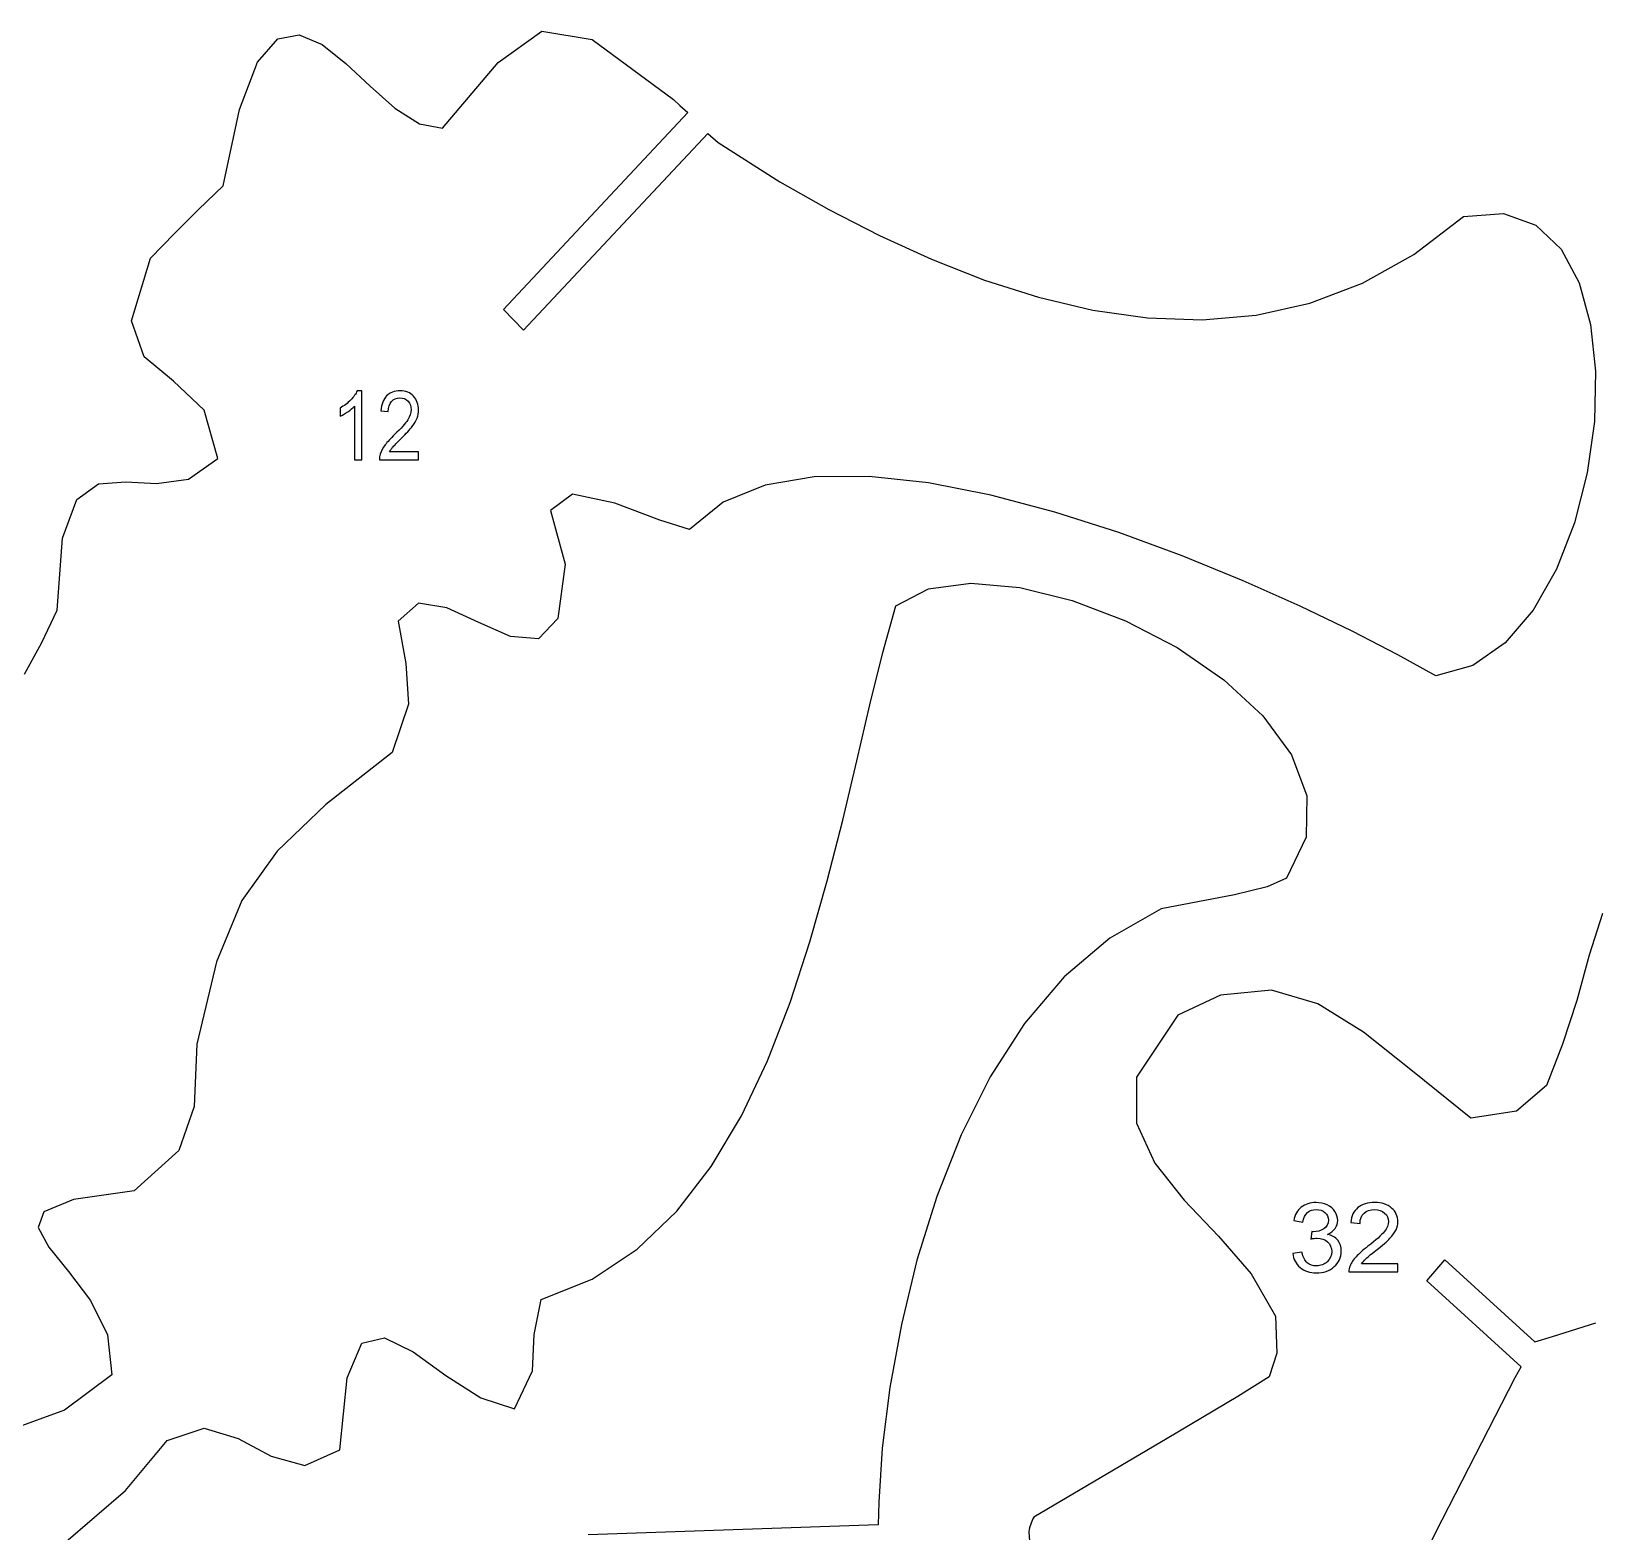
# Model space of a CAD drawing. Header units: millimetres. Extents: x -145 to 189, y -186 to 77.
# Drawn here: x -106.9 to -47.8, y 18.8 to 75.5 of the extents above; entities that cross this region are included whole.
import ezdxf

# ---------------------------------------------------------------- set-up
doc = ezdxf.new("R2010")
doc.units = ezdxf.units.MM
doc.header["$MEASUREMENT"] = 0
doc.layers.add('Capa 1', color=7, linetype='Continuous')

msp = doc.modelspace()

# ---------------------------------------------------------------- linework, layer by layer
at = {"layer": 'Capa 1', "lineweight": 25}
for points in [[(-98.3233, 74.2885), (-98.3233, 74.2885), (-97.5644, 75.1676), (-97.5644, 75.1676)], [(-97.5644, 75.1676), (-97.5644, 75.1676), (-96.7475, 75.3262), (-96.7475, 75.3262)], [(-96.7475, 75.3262), (-96.7475, 75.3262), (-95.8866, 74.9533), (-95.8866, 74.9533)], [(-89.2351, 74.2731), (-89.2351, 74.2731), (-87.5883, 75.4553), (-87.5883, 75.4553)], [(-87.5883, 75.4553), (-87.5883, 75.4553), (-85.6832, 75.1425), (-85.6832, 75.1425)], [(-85.6832, 75.1425), (-85.6832, 75.1425), (-82.6134, 72.8791), (-82.6134, 72.8791)], [(-95.8866, 74.9533), (-95.8866, 74.9533), (-94.9924, 74.241), (-94.9924, 74.241)], [(-99.0135, 72.502), (-99.0135, 72.502), (-98.3233, 74.2885), (-98.3233, 74.2885)], [(-94.9924, 74.241), (-94.9924, 74.241), (-94.0749, 73.3787), (-94.0749, 73.3787)], [(-91.3397, 71.7941), (-91.3397, 71.7941), (-89.2351, 74.2731), (-89.2351, 74.2731)], [(-94.0749, 73.3787), (-94.0749, 73.3787), (-93.1447, 72.5555), (-93.1447, 72.5555)], [(-82.6134, 72.8791), (-82.6134, 72.8791), (-82.3724, 72.6564), (-82.3724, 72.6564)], [(-99.625, 69.6202), (-99.625, 69.6202), (-99.0135, 72.502), (-99.0135, 72.502)], [(-93.1447, 72.5555), (-93.1447, 72.5555), (-92.2128, 71.9614), (-92.2128, 71.9614)], [(-82.075, 72.386), (-82.075, 72.386), (-89.0396, 64.9468), (-89.0396, 64.9468)], [(-82.3724, 72.6564), (-82.3724, 72.6564), (-82.075, 72.386), (-82.075, 72.386)], [(-92.2128, 71.9614), (-92.2128, 71.9614), (-91.3397, 71.7941), (-91.3397, 71.7941)], [(-88.2746, 64.1679), (-88.2746, 64.1679), (-81.3183, 71.5983), (-81.3183, 71.5983)], [(-81.3183, 71.5983), (-81.3183, 71.5983), (-80.9247, 71.254), (-80.9247, 71.254)], [(-80.9247, 71.254), (-80.9247, 71.254), (-78.5946, 69.767), (-78.5946, 69.767)], [(-78.5946, 69.767), (-78.5946, 69.767), (-76.7422, 68.7282), (-76.7422, 68.7282)], [(-100.5569, 68.7234), (-100.5569, 68.7234), (-99.625, 69.6202), (-99.625, 69.6202)], [(-101.4669, 67.8134), (-101.4669, 67.8134), (-100.5569, 68.7234), (-100.5569, 68.7234)], [(-76.7422, 68.7282), (-76.7422, 68.7282), (-74.8271, 67.7457), (-74.8271, 67.7457)], [(-52.7561, 68.4632), (-52.7561, 68.4632), (-51.249, 68.5695), (-51.249, 68.5695)], [(-51.249, 68.5695), (-51.249, 68.5695), (-50.026, 68.1299), (-50.026, 68.1299)], [(-54.642, 67.0233), (-54.642, 67.0233), (-52.7561, 68.4632), (-52.7561, 68.4632)], [(-50.026, 68.1299), (-50.026, 68.1299), (-49.0773, 67.2291), (-49.0773, 67.2291)], [(-102.3661, 66.8791), (-102.3661, 66.8791), (-101.4669, 67.8134), (-101.4669, 67.8134)], [(-74.8271, 67.7457), (-74.8271, 67.7457), (-72.861, 66.8469), (-72.861, 66.8469)], [(-103.0899, 64.5123), (-103.0899, 64.5123), (-102.3661, 66.8791), (-102.3661, 66.8791)], [(-72.861, 66.8469), (-72.861, 66.8469), (-70.8541, 66.0587), (-70.8541, 66.0587)], [(-56.583, 65.9411), (-56.583, 65.9411), (-54.642, 67.0233), (-54.642, 67.0233)], [(-49.0773, 67.2291), (-49.0773, 67.2291), (-48.3926, 65.9525), (-48.3926, 65.9525)], [(-70.8541, 66.0587), (-70.8541, 66.0587), (-68.8176, 65.4091), (-68.8176, 65.4091)], [(-58.5698, 65.1885), (-58.5698, 65.1885), (-56.583, 65.9411), (-56.583, 65.9411)], [(-48.3926, 65.9525), (-48.3926, 65.9525), (-47.9615, 64.385), (-47.9615, 64.385)], [(-68.8176, 65.4091), (-68.8176, 65.4091), (-66.7624, 64.9247), (-66.7624, 64.9247)], [(-60.5921, 64.7378), (-60.5921, 64.7378), (-58.5698, 65.1885), (-58.5698, 65.1885)], [(-102.6072, 63.1601), (-102.6072, 63.1601), (-103.0899, 64.5123), (-103.0899, 64.5123)], [(-89.0396, 64.9468), (-89.0396, 64.9468), (-88.2746, 64.1679), (-88.2746, 64.1679)], [(-66.7624, 64.9247), (-66.7624, 64.9247), (-64.6992, 64.6331), (-64.6992, 64.6331)], [(-64.6992, 64.6331), (-64.6992, 64.6331), (-62.6388, 64.5618), (-62.6388, 64.5618)], [(-62.6388, 64.5618), (-62.6388, 64.5618), (-60.5921, 64.7378), (-60.5921, 64.7378)], [(-47.9615, 64.385), (-47.9615, 64.385), (-47.7738, 62.6106), (-47.7738, 62.6106)], [(-101.4993, 62.2331), (-101.4993, 62.2331), (-102.6072, 63.1601), (-102.6072, 63.1601)], [(-100.3484, 61.1386), (-100.3484, 61.1386), (-101.4993, 62.2331), (-101.4993, 62.2331)], [(-47.7738, 62.6106), (-47.7738, 62.6106), (-47.8188, 60.714), (-47.8188, 60.714)], [(-99.8293, 59.3221), (-99.8293, 59.3221), (-100.3484, 61.1386), (-100.3484, 61.1386)], [(-47.8188, 60.714), (-47.8188, 60.714), (-48.0868, 58.7795), (-48.0868, 58.7795)], [(-100.9318, 58.5352), (-100.9318, 58.5352), (-99.8293, 59.3221), (-99.8293, 59.3221)], [(-102.1467, 58.374), (-102.1467, 58.374), (-100.9318, 58.5352), (-100.9318, 58.5352)], [(-77.2908, 58.6196), (-77.2908, 58.6196), (-79.1477, 58.3087), (-79.1477, 58.3087)], [(-75.2174, 58.6346), (-75.2174, 58.6346), (-77.2908, 58.6196), (-77.2908, 58.6196)], [(-72.9784, 58.3929), (-72.9784, 58.3929), (-75.2174, 58.6346), (-75.2174, 58.6346)], [(-48.0868, 58.7795), (-48.0868, 58.7795), (-48.5674, 56.8917), (-48.5674, 56.8917)], [(-105.1546, 57.7714), (-105.1546, 57.7714), (-104.3304, 58.361), (-104.3304, 58.361)], [(-104.3304, 58.361), (-104.3304, 58.361), (-103.3032, 58.4387), (-103.3032, 58.4387)], [(-103.3032, 58.4387), (-103.3032, 58.4387), (-102.1467, 58.374), (-102.1467, 58.374)], [(-86.4326, 57.9746), (-86.4326, 57.9746), (-87.2608, 57.3521), (-87.2608, 57.3521)], [(-84.8265, 57.6366), (-84.8265, 57.6366), (-86.4326, 57.9746), (-86.4326, 57.9746)], [(-79.1477, 58.3087), (-79.1477, 58.3087), (-80.7367, 57.6633), (-80.7367, 57.6633)], [(-70.625, 57.9334), (-70.625, 57.9334), (-72.9784, 58.3929), (-72.9784, 58.3929)], [(-68.2083, 57.2953), (-68.2083, 57.2953), (-70.625, 57.9334), (-70.625, 57.9334)], [(-105.7008, 56.3037), (-105.7008, 56.3037), (-105.1546, 57.7714), (-105.1546, 57.7714)], [(-87.2608, 57.3521), (-87.2608, 57.3521), (-86.6976, 55.3312), (-86.6976, 55.3312)], [(-83.1295, 56.9918), (-83.1295, 56.9918), (-84.8265, 57.6366), (-84.8265, 57.6366)], [(-80.7367, 57.6633), (-80.7367, 57.6633), (-82.0106, 56.6421), (-82.0106, 56.6421)], [(-82.0106, 56.6421), (-82.0106, 56.6421), (-83.1295, 56.9918), (-83.1295, 56.9918)], [(-65.7795, 56.5176), (-65.7795, 56.5176), (-68.2083, 57.2953), (-68.2083, 57.2953)], [(-48.5674, 56.8917), (-48.5674, 56.8917), (-49.2505, 55.1348), (-49.2505, 55.1348)], [(-105.8987, 53.5928), (-105.8987, 53.5928), (-105.7008, 56.3037), (-105.7008, 56.3037)], [(-63.3896, 55.6394), (-63.3896, 55.6394), (-65.7795, 56.5176), (-65.7795, 56.5176)], [(-61.0897, 54.6996), (-61.0897, 54.6996), (-63.3896, 55.6394), (-63.3896, 55.6394)], [(-86.6976, 55.3312), (-86.6976, 55.3312), (-86.9764, 53.2803), (-86.9764, 53.2803)], [(-49.2505, 55.1348), (-49.2505, 55.1348), (-50.126, 53.5934), (-50.126, 53.5934)], [(-74.215, 53.7536), (-74.215, 53.7536), (-72.9709, 54.3886), (-72.9709, 54.3886)], [(-72.9709, 54.3886), (-72.9709, 54.3886), (-71.374, 54.6047), (-71.374, 54.6047)], [(-71.374, 54.6047), (-71.374, 54.6047), (-69.5301, 54.4472), (-69.5301, 54.4472)], [(-69.5301, 54.4472), (-69.5301, 54.4472), (-67.5461, 53.9602), (-67.5461, 53.9602)], [(-58.9307, 53.7378), (-58.9307, 53.7378), (-61.0897, 54.6996), (-61.0897, 54.6996)], [(-92.246, 53.8499), (-92.246, 53.8499), (-93.0147, 53.1725), (-93.0147, 53.1725)], [(-91.1781, 53.6804), (-91.1781, 53.6804), (-92.246, 53.8499), (-92.246, 53.8499)], [(-67.5461, 53.9602), (-67.5461, 53.9602), (-65.5285, 53.1875), (-65.5285, 53.1875)], [(-106.4742, 52.3639), (-106.4742, 52.3639), (-105.8987, 53.5928), (-105.8987, 53.5928)], [(-89.967, 53.1226), (-89.967, 53.1226), (-91.1781, 53.6804), (-91.1781, 53.6804)], [(-86.9764, 53.2803), (-86.9764, 53.2803), (-87.7156, 52.5042), (-87.7156, 52.5042)], [(-74.7039, 51.9851), (-74.7039, 51.9851), (-74.215, 53.7536), (-74.215, 53.7536)], [(-56.964, 52.7923), (-56.964, 52.7923), (-58.9307, 53.7378), (-58.9307, 53.7378)], [(-50.126, 53.5934), (-50.126, 53.5934), (-51.184, 52.3519), (-51.184, 52.3519)], [(-93.0147, 53.1725), (-93.0147, 53.1725), (-92.727, 51.5731), (-92.727, 51.5731)], [(-88.7635, 52.5916), (-88.7635, 52.5916), (-89.967, 53.1226), (-89.967, 53.1226)], [(-65.5285, 53.1875), (-65.5285, 53.1875), (-63.5842, 52.1731), (-63.5842, 52.1731)], [(-55.2405, 51.9028), (-55.2405, 51.9028), (-56.964, 52.7923), (-56.964, 52.7923)], [(-107.1321, 51.169), (-107.1321, 51.169), (-106.4742, 52.3639), (-106.4742, 52.3639)], [(-87.7156, 52.5042), (-87.7156, 52.5042), (-88.7635, 52.5916), (-88.7635, 52.5916)], [(-63.5842, 52.1731), (-63.5842, 52.1731), (-61.82, 50.9608), (-61.82, 50.9608)], [(-51.184, 52.3519), (-51.184, 52.3519), (-52.4147, 51.4949), (-52.4147, 51.4949)], [(-92.727, 51.5731), (-92.727, 51.5731), (-92.6175, 50.0388), (-92.6175, 50.0388)], [(-75.187, 50.017), (-75.187, 50.017), (-74.7039, 51.9851), (-74.7039, 51.9851)], [(-53.8091, 51.107), (-53.8091, 51.107), (-55.2405, 51.9028), (-55.2405, 51.9028)], [(-52.4147, 51.4949), (-52.4147, 51.4949), (-53.8091, 51.107), (-53.8091, 51.107)], [(-61.82, 50.9608), (-61.82, 50.9608), (-60.3425, 49.5946), (-60.3425, 49.5946)], [(-92.6175, 50.0388), (-92.6175, 50.0388), (-93.2355, 48.2104), (-93.2355, 48.2104)], [(-75.6846, 47.8935), (-75.6846, 47.8935), (-75.187, 50.017), (-75.187, 50.017)], [(-60.3425, 49.5946), (-60.3425, 49.5946), (-59.2592, 48.1181), (-59.2592, 48.1181)], [(-93.2355, 48.2104), (-93.2355, 48.2104), (-95.7402, 46.2436), (-95.7402, 46.2436)], [(-76.2156, 45.6609), (-76.2156, 45.6609), (-75.6846, 47.8935), (-75.6846, 47.8935)], [(-59.2592, 48.1181), (-59.2592, 48.1181), (-58.6767, 46.5749), (-58.6767, 46.5749)], [(-95.7402, 46.2436), (-95.7402, 46.2436), (-97.5875, 44.4912), (-97.5875, 44.4912)], [(-58.6767, 46.5749), (-58.6767, 46.5749), (-58.7024, 45.0092), (-58.7024, 45.0092)], [(-76.7994, 43.3657), (-76.7994, 43.3657), (-76.2156, 45.6609), (-76.2156, 45.6609)], [(-58.7024, 45.0092), (-58.7024, 45.0092), (-59.4445, 43.4648), (-59.4445, 43.4648)], [(-97.5875, 44.4912), (-97.5875, 44.4912), (-98.921, 42.6201), (-98.921, 42.6201)], [(-77.4553, 41.0542), (-77.4553, 41.0542), (-76.7994, 43.3657), (-76.7994, 43.3657)], [(-59.4445, 43.4648), (-59.4445, 43.4648), (-60.1852, 43.1396), (-60.1852, 43.1396)], [(-98.921, 42.6201), (-98.921, 42.6201), (-99.8831, 40.2988), (-99.8831, 40.2988)], [(-61.4159, 42.8387), (-61.4159, 42.8387), (-64.1915, 42.3038), (-64.1915, 42.3038)], [(-60.1852, 43.1396), (-60.1852, 43.1396), (-61.4159, 42.8387), (-61.4159, 42.8387)], [(-64.1915, 42.3038), (-64.1915, 42.3038), (-66.1302, 41.2006), (-66.1302, 41.2006)], [(-47.5153, 42.1343), (-47.5153, 42.1343), (-48.0195, 40.5508), (-48.0195, 40.5508)], [(-78.2022, 38.7732), (-78.2022, 38.7732), (-77.4553, 41.0542), (-77.4553, 41.0542)], [(-66.1302, 41.2006), (-66.1302, 41.2006), (-67.8446, 39.7384), (-67.8446, 39.7384)], [(-99.8831, 40.2988), (-99.8831, 40.2988), (-100.6149, 37.1954), (-100.6149, 37.1954)], [(-48.0195, 40.5508), (-48.0195, 40.5508), (-48.4778, 38.8452), (-48.4778, 38.8452)], [(-67.8446, 39.7384), (-67.8446, 39.7384), (-69.345, 37.974), (-69.345, 37.974)], [(-61.9374, 39.0419), (-61.9374, 39.0419), (-63.5495, 38.2929), (-63.5495, 38.2929)], [(-60.0126, 39.2329), (-60.0126, 39.2329), (-61.9374, 39.0419), (-61.9374, 39.0419)], [(-58.2669, 38.7175), (-58.2669, 38.7175), (-60.0126, 39.2329), (-60.0126, 39.2329)], [(-79.0599, 36.5686), (-79.0599, 36.5686), (-78.2022, 38.7732), (-78.2022, 38.7732)], [(-56.5441, 37.6483), (-56.5441, 37.6483), (-58.2669, 38.7175), (-58.2669, 38.7175)], [(-48.4778, 38.8452), (-48.4778, 38.8452), (-49.0246, 37.2002), (-49.0246, 37.2002)], [(-69.345, 37.974), (-69.345, 37.974), (-70.6416, 35.9642), (-70.6416, 35.9642)], [(-63.5495, 38.2929), (-63.5495, 38.2929), (-65.1181, 35.9439), (-65.1181, 35.9439)], [(-54.6872, 36.1783), (-54.6872, 36.1783), (-56.5441, 37.6483), (-56.5441, 37.6483)], [(-100.6149, 37.1954), (-100.6149, 37.1954), (-100.7262, 34.8345), (-100.7262, 34.8345)], [(-49.0246, 37.2002), (-49.0246, 37.2002), (-49.6264, 35.6311), (-49.6264, 35.6311)], [(-80.0471, 34.4875), (-80.0471, 34.4875), (-79.0599, 36.5686), (-79.0599, 36.5686)], [(-52.4853, 34.405), (-52.4853, 34.405), (-54.6872, 36.1783), (-54.6872, 36.1783)], [(-70.6416, 35.9642), (-70.6416, 35.9642), (-71.7448, 33.7661), (-71.7448, 33.7661)], [(-65.1181, 35.9439), (-65.1181, 35.9439), (-65.1124, 34.2106), (-65.1124, 34.2106)], [(-49.6264, 35.6311), (-49.6264, 35.6311), (-50.7537, 34.6579), (-50.7537, 34.6579)], [(-100.7262, 34.8345), (-100.7262, 34.8345), (-101.2953, 33.1745), (-101.2953, 33.1745)], [(-81.1834, 32.5759), (-81.1834, 32.5759), (-80.0471, 34.4875), (-80.0471, 34.4875)], [(-50.7537, 34.6579), (-50.7537, 34.6579), (-52.4853, 34.405), (-52.4853, 34.405)], [(-71.7448, 33.7661), (-71.7448, 33.7661), (-72.6653, 31.4362), (-72.6653, 31.4362)], [(-65.1124, 34.2106), (-65.1124, 34.2106), (-64.4285, 32.6972), (-64.4285, 32.6972)], [(-101.2953, 33.1745), (-101.2953, 33.1745), (-102.9906, 31.6552), (-102.9906, 31.6552)], [(-82.4877, 30.8805), (-82.4877, 30.8805), (-81.1834, 32.5759), (-81.1834, 32.5759)], [(-64.4285, 32.6972), (-64.4285, 32.6972), (-63.3152, 31.3077), (-63.3152, 31.3077)], [(-102.9906, 31.6552), (-102.9906, 31.6552), (-105.2809, 31.3213), (-105.2809, 31.3213)], [(-72.6653, 31.4362), (-72.6653, 31.4362), (-73.4131, 29.0315), (-73.4131, 29.0315)], [(-106.3969, 30.8655), (-106.3969, 30.8655), (-106.6173, 30.275), (-106.6173, 30.275)], [(-105.2809, 31.3213), (-105.2809, 31.3213), (-106.3969, 30.8655), (-106.3969, 30.8655)], [(-83.9794, 29.4476), (-83.9794, 29.4476), (-82.4877, 30.8805), (-82.4877, 30.8805)], [(-63.3152, 31.3077), (-63.3152, 31.3077), (-62.0193, 29.9462), (-62.0193, 29.9462)], [(-106.6173, 30.275), (-106.6173, 30.275), (-106.2171, 29.5293), (-106.2171, 29.5293)], [(-62.0193, 29.9462), (-62.0193, 29.9462), (-60.7884, 28.5165), (-60.7884, 28.5165)], [(-106.2171, 29.5293), (-106.2171, 29.5293), (-105.4648, 28.6128), (-105.4648, 28.6128)], [(-85.6775, 28.3237), (-85.6775, 28.3237), (-83.9794, 29.4476), (-83.9794, 29.4476)], [(-73.4131, 29.0315), (-73.4131, 29.0315), (-73.9991, 26.6086), (-73.9991, 26.6086)], [(-54.1431, 28.2541), (-54.1431, 28.2541), (-53.4619, 29.0502), (-53.4619, 29.0502)], [(-53.4619, 29.0502), (-53.4619, 29.0502), (-50.0695, 25.9477), (-50.0695, 25.9477)], [(-105.4648, 28.6128), (-105.4648, 28.6128), (-104.6339, 27.5127), (-104.6339, 27.5127)], [(-60.7884, 28.5165), (-60.7884, 28.5165), (-59.8693, 26.9241), (-59.8693, 26.9241)], [(-87.6053, 27.5534), (-87.6053, 27.5534), (-85.6775, 28.3237), (-85.6775, 28.3237)], [(-50.5879, 25.0028), (-50.5879, 25.0028), (-54.1431, 28.2541), (-54.1431, 28.2541)], [(-104.6339, 27.5127), (-104.6339, 27.5127), (-103.9979, 26.2138), (-103.9979, 26.2138)], [(-87.8754, 26.2239), (-87.8754, 26.2239), (-87.6053, 27.5534), (-87.6053, 27.5534)], [(-73.9991, 26.6086), (-73.9991, 26.6086), (-74.4334, 24.2243), (-74.4334, 24.2243)], [(-59.8693, 26.9241), (-59.8693, 26.9241), (-59.817, 25.5206), (-59.817, 25.5206)], [(-49.3971, 26.1528), (-49.3971, 26.1528), (-47.7604, 26.6678), (-47.7604, 26.6678)], [(-103.9979, 26.2138), (-103.9979, 26.2138), (-103.8304, 24.6994), (-103.8304, 24.6994)], [(-94.3805, 25.9024), (-94.3805, 25.9024), (-93.5234, 26.1001), (-93.5234, 26.1001)], [(-93.5234, 26.1001), (-93.5234, 26.1001), (-92.4452, 25.5668), (-92.4452, 25.5668)], [(-87.934, 24.8521), (-87.934, 24.8521), (-87.8754, 26.2239), (-87.8754, 26.2239)], [(-50.0695, 25.9477), (-50.0695, 25.9477), (-49.3971, 26.1528), (-49.3971, 26.1528)], [(-94.9427, 24.5948), (-94.9427, 24.5948), (-94.3805, 25.9024), (-94.3805, 25.9024)], [(-92.4452, 25.5668), (-92.4452, 25.5668), (-91.212, 24.685), (-91.212, 24.685)], [(-59.817, 25.5206), (-59.817, 25.5206), (-60.1, 24.6297), (-60.1, 24.6297)], [(-88.6232, 23.4153), (-88.6232, 23.4153), (-87.934, 24.8521), (-87.934, 24.8521)], [(-50.8082, 24.6012), (-50.8082, 24.6012), (-50.5879, 25.0028), (-50.5879, 25.0028)], [(-103.8304, 24.6994), (-103.8304, 24.6994), (-105.6173, 23.3748), (-105.6173, 23.3748)], [(-95.2213, 21.8647), (-95.2213, 21.8647), (-94.9427, 24.5948), (-94.9427, 24.5948)], [(-91.212, 24.685), (-91.212, 24.685), (-89.8906, 23.8334), (-89.8906, 23.8334)], [(-60.1, 24.6297), (-60.1, 24.6297), (-61.2841, 23.8837), (-61.2841, 23.8837)], [(-53.5722, 19.2282), (-53.5722, 19.2282), (-50.8082, 24.6012), (-50.8082, 24.6012)], [(-89.8906, 23.8334), (-89.8906, 23.8334), (-88.6232, 23.4153), (-88.6232, 23.4153)], [(-74.4334, 24.2243), (-74.4334, 24.2243), (-74.7266, 21.9356), (-74.7266, 21.9356)], [(-61.2841, 23.8837), (-61.2841, 23.8837), (-63.9528, 22.2965), (-63.9528, 22.2965)], [(-105.6173, 23.3748), (-105.6173, 23.3748), (-107.6218, 22.641), (-107.6218, 22.641)], [(-101.7414, 22.2205), (-101.7414, 22.2205), (-100.3478, 22.684), (-100.3478, 22.684)], [(-100.3478, 22.684), (-100.3478, 22.684), (-99.0636, 22.2961), (-99.0636, 22.2961)], [(-103.314, 20.331), (-103.314, 20.331), (-101.7414, 22.2205), (-101.7414, 22.2205)], [(-99.0636, 22.2961), (-99.0636, 22.2961), (-97.817, 21.6368), (-97.817, 21.6368)], [(-74.7266, 21.9356), (-74.7266, 21.9356), (-74.8584, 19.8975), (-74.8584, 19.8975)], [(-63.9528, 22.2965), (-63.9528, 22.2965), (-68.9954, 19.3296), (-68.9954, 19.3296)], [(-97.817, 21.6368), (-97.817, 21.6368), (-96.5348, 21.2825), (-96.5348, 21.2825)], [(-96.5348, 21.2825), (-96.5348, 21.2825), (-95.2213, 21.8647), (-95.2213, 21.8647)], [(-105.6625, 18.3204), (-105.6625, 18.3204), (-103.314, 20.331), (-103.314, 20.331)], [(-74.8584, 19.8975), (-74.8584, 19.8975), (-74.8816, 19.0437), (-74.8816, 19.0437)], [(-74.8816, 19.0437), (-74.8816, 19.0437), (-85.8294, 18.6593), (-85.8294, 18.6593)], [(-68.9954, 19.3296), (-69.086, 19.1607), (-69.1501, 18.9789), (-69.1856, 18.7906)], [(-55.2263, 15.9504), (-55.2263, 15.9504), (-53.5722, 19.2282), (-53.5722, 19.2282)], [(-69.1856, 18.7906), (-69.1756, 18.2148), (-68.9855, 17.6565), (-68.642, 17.1941)]]:
    msp.add_open_spline(points, degree=3, dxfattribs=at)
at = {"layer": 'Capa 1'}
for points, knots in [([(-94.3858, 59.2619), (-94.3858, 59.2619), (-94.6606, 59.2619), (-94.6606, 59.2619), (-94.6606, 59.2619), (-94.6606, 59.2619), (-94.6606, 61.2993), (-94.6606, 61.2993), (-94.6606, 61.2993), (-94.7268, 61.2254), (-94.8137, 61.1521), (-94.921, 61.0787), (-94.921, 61.0787), (-95.0282, 61.0054), (-95.125, 60.9503), (-95.2104, 60.9139), (-95.2104, 60.9139), (-95.2104, 60.9139), (-95.2104, 61.223), (-95.2104, 61.223), (-95.2104, 61.223), (-95.0568, 61.3066), (-94.9226, 61.4084), (-94.8074, 61.5284), (-94.8074, 61.5284), (-94.6924, 61.6478), (-94.6107, 61.7635), (-94.5628, 61.8763), (-94.5628, 61.8763), (-94.5628, 61.8763), (-94.3858, 61.8763), (-94.3858, 61.8763), (-94.3858, 61.8763), (-94.3858, 61.8763), (-94.3858, 59.2619), (-94.3858, 59.2619)], [0, 0, 0, 0, 0.1, 0.1, 0.1, 0.1, 0.2, 0.2, 0.2, 0.2, 0.3, 0.3, 0.3, 0.3, 0.4, 0.4, 0.4, 0.4, 0.5, 0.5, 0.5, 0.5, 0.6, 0.6, 0.6, 0.6, 0.7, 0.7, 0.7, 0.7, 0.8, 0.8, 0.8, 0.8, 1, 1, 1, 1]), ([(-92.2391, 59.5673), (-92.2391, 59.5673), (-92.2391, 59.2619), (-92.2391, 59.2619), (-92.2391, 59.2619), (-92.2391, 59.2619), (-93.7199, 59.2619), (-93.7199, 59.2619), (-93.7199, 59.2619), (-93.722, 59.3389), (-93.711, 59.4128), (-93.6876, 59.4843), (-93.6876, 59.4843), (-93.6495, 59.6013), (-93.5886, 59.717), (-93.5049, 59.8303), (-93.5049, 59.8303), (-93.421, 59.9437), (-93.3013, 60.0746), (-93.1456, 60.223), (-93.1456, 60.223), (-92.9035, 60.4551), (-92.739, 60.6388), (-92.6531, 60.7745), (-92.6531, 60.7745), (-92.5666, 60.9103), (-92.5234, 61.0387), (-92.5234, 61.1599), (-92.5234, 61.1599), (-92.5234, 61.2866), (-92.5625, 61.3933), (-92.6406, 61.4805), (-92.6406, 61.4805), (-92.7187, 61.5672), (-92.8208, 61.6108), (-92.9462, 61.6108), (-92.9462, 61.6108), (-93.0789, 61.6108), (-93.1852, 61.5648), (-93.2648, 61.4726), (-93.2648, 61.4726), (-93.3445, 61.3811), (-93.3846, 61.2539), (-93.3856, 61.0909), (-93.3856, 61.0909), (-93.3856, 61.0909), (-93.6667, 61.1236), (-93.6667, 61.1236), (-93.6667, 61.1236), (-93.6475, 61.3684), (-93.5746, 61.5551), (-93.4486, 61.6835), (-93.4486, 61.6835), (-93.3221, 61.812), (-93.1529, 61.8763), (-92.9399, 61.8763), (-92.9399, 61.8763), (-92.7255, 61.8763), (-92.5552, 61.8072), (-92.4302, 61.6684), (-92.4302, 61.6684), (-92.3048, 61.5296), (-92.2423, 61.3575), (-92.2423, 61.1527), (-92.2423, 61.1527), (-92.2423, 61.0484), (-92.2605, 60.946), (-92.2975, 60.8454), (-92.2975, 60.8454), (-92.3339, 60.7442), (-92.3948, 60.6382), (-92.4797, 60.5267), (-92.4797, 60.5267), (-92.5651, 60.4158), (-92.7061, 60.2624), (-92.903, 60.0685), (-92.903, 60.0685), (-93.068, 59.9073), (-93.1742, 59.7982), (-93.2211, 59.7407), (-93.2211, 59.7407), (-93.2679, 59.6831), (-93.3065, 59.6255), (-93.3372, 59.5673), (-93.3372, 59.5673), (-93.3372, 59.5673), (-92.2391, 59.5673), (-92.2391, 59.5673)], [0, 0, 0, 0, 0.0434783, 0.0434783, 0.0434783, 0.0434783, 0.0869565, 0.0869565, 0.0869565, 0.0869565, 0.1304348, 0.1304348, 0.1304348, 0.1304348, 0.173913, 0.173913, 0.173913, 0.173913, 0.2173913, 0.2173913, 0.2173913, 0.2173913, 0.2608696, 0.2608696, 0.2608696, 0.2608696, 0.3043478, 0.3043478, 0.3043478, 0.3043478, 0.3478261, 0.3478261, 0.3478261, 0.3478261, 0.3913043, 0.3913043, 0.3913043, 0.3913043, 0.4347826, 0.4347826, 0.4347826, 0.4347826, 0.4782609, 0.4782609, 0.4782609, 0.4782609, 0.5217391, 0.5217391, 0.5217391, 0.5217391, 0.5652174, 0.5652174, 0.5652174, 0.5652174, 0.6086957, 0.6086957, 0.6086957, 0.6086957, 0.6521739, 0.6521739, 0.6521739, 0.6521739, 0.6956522, 0.6956522, 0.6956522, 0.6956522, 0.7391304, 0.7391304, 0.7391304, 0.7391304, 0.7826087, 0.7826087, 0.7826087, 0.7826087, 0.826087, 0.826087, 0.826087, 0.826087, 0.8695652, 0.8695652, 0.8695652, 0.8695652, 0.9130435, 0.9130435, 0.9130435, 0.9130435, 1, 1, 1, 1]), ([(-59.2112, 29.2881), (-59.2112, 29.2881), (-58.8675, 29.3317), (-58.8675, 29.3317), (-58.8675, 29.3317), (-58.8278, 29.1499), (-58.7614, 29.019), (-58.6671, 28.939), (-58.6671, 28.939), (-58.5727, 28.859), (-58.4569, 28.819), (-58.3195, 28.819), (-58.3195, 28.819), (-58.1568, 28.819), (-58.0196, 28.8711), (-57.9089, 28.9754), (-57.9089, 28.9754), (-57.7982, 29.0796), (-57.7429, 29.2087), (-57.7429, 29.3626), (-57.7429, 29.3626), (-57.7429, 29.5093), (-57.7944, 29.6305), (-57.8978, 29.7262), (-57.8978, 29.7262), (-58.0007, 29.8214), (-58.1315, 29.8692), (-58.2909, 29.8692), (-58.2909, 29.8692), (-58.356, 29.8692), (-58.4367, 29.8571), (-58.5336, 29.8335), (-58.5336, 29.8335), (-58.5336, 29.8335), (-58.4953, 30.1135), (-58.4953, 30.1135), (-58.4953, 30.1135), (-58.4725, 30.111), (-58.4536, 30.1098), (-58.44, 30.1098), (-58.44, 30.1098), (-58.2929, 30.1098), (-58.1614, 30.1456), (-58.0436, 30.2165), (-58.0436, 30.2165), (-57.9265, 30.2874), (-57.8679, 30.3965), (-57.8679, 30.5437), (-57.8679, 30.5437), (-57.8679, 30.6607), (-57.9109, 30.7576), (-57.9962, 30.8346), (-57.9962, 30.8346), (-58.0813, 30.9116), (-58.1914, 30.9498), (-58.3261, 30.9498), (-58.3261, 30.9498), (-58.4601, 30.9498), (-58.5714, 30.9104), (-58.6606, 30.8316), (-58.6606, 30.8316), (-58.7497, 30.7528), (-58.8069, 30.6346), (-58.8324, 30.4771), (-58.8324, 30.4771), (-58.8324, 30.4771), (-59.176, 30.5352), (-59.176, 30.5352), (-59.176, 30.5352), (-59.1337, 30.7498), (-59.0387, 30.9164), (-58.8896, 31.0346), (-58.8896, 31.0346), (-58.7412, 31.1528), (-58.5558, 31.2116), (-58.3345, 31.2116), (-58.3345, 31.2116), (-58.1823, 31.2116), (-58.0417, 31.1813), (-57.9135, 31.12), (-57.9135, 31.12), (-57.7846, 31.0594), (-57.6863, 30.9764), (-57.6187, 30.8716), (-57.6187, 30.8716), (-57.5503, 30.7661), (-57.5165, 30.6546), (-57.5165, 30.5365), (-57.5165, 30.5365), (-57.5165, 30.4243), (-57.549, 30.3225), (-57.6134, 30.2304), (-57.6134, 30.2304), (-57.6785, 30.1383), (-57.7748, 30.065), (-57.9018, 30.0104), (-57.9018, 30.0104), (-57.7364, 29.9753), (-57.6083, 29.9013), (-57.5165, 29.7892), (-57.5165, 29.7892), (-57.4254, 29.6777), (-57.3799, 29.5371), (-57.3799, 29.3693), (-57.3799, 29.3693), (-57.3799, 29.142), (-57.469, 28.9487), (-57.6466, 28.7905), (-57.6466, 28.7905), (-57.825, 28.6323), (-58.0502, 28.5536), (-58.3222, 28.5536), (-58.3222, 28.5536), (-58.5675, 28.5536), (-58.7712, 28.622), (-58.9332, 28.7584), (-58.9332, 28.7584), (-59.0959, 28.8948), (-59.1884, 29.0711), (-59.2112, 29.2881)], [0, 0, 0, 0, 0.0322581, 0.0322581, 0.0322581, 0.0322581, 0.0645161, 0.0645161, 0.0645161, 0.0645161, 0.0967742, 0.0967742, 0.0967742, 0.0967742, 0.1290323, 0.1290323, 0.1290323, 0.1290323, 0.1612903, 0.1612903, 0.1612903, 0.1612903, 0.1935484, 0.1935484, 0.1935484, 0.1935484, 0.2258065, 0.2258065, 0.2258065, 0.2258065, 0.2580645, 0.2580645, 0.2580645, 0.2580645, 0.2903226, 0.2903226, 0.2903226, 0.2903226, 0.3225806, 0.3225806, 0.3225806, 0.3225806, 0.3548387, 0.3548387, 0.3548387, 0.3548387, 0.3870968, 0.3870968, 0.3870968, 0.3870968, 0.4193548, 0.4193548, 0.4193548, 0.4193548, 0.4516129, 0.4516129, 0.4516129, 0.4516129, 0.483871, 0.483871, 0.483871, 0.483871, 0.516129, 0.516129, 0.516129, 0.516129, 0.5483871, 0.5483871, 0.5483871, 0.5483871, 0.5806452, 0.5806452, 0.5806452, 0.5806452, 0.6129032, 0.6129032, 0.6129032, 0.6129032, 0.6451613, 0.6451613, 0.6451613, 0.6451613, 0.6774194, 0.6774194, 0.6774194, 0.6774194, 0.7096774, 0.7096774, 0.7096774, 0.7096774, 0.7419355, 0.7419355, 0.7419355, 0.7419355, 0.7741935, 0.7741935, 0.7741935, 0.7741935, 0.8064516, 0.8064516, 0.8064516, 0.8064516, 0.8387097, 0.8387097, 0.8387097, 0.8387097, 0.8709677, 0.8709677, 0.8709677, 0.8709677, 0.9032258, 0.9032258, 0.9032258, 0.9032258, 0.9354839, 0.9354839, 0.9354839, 0.9354839, 1, 1, 1, 1]), ([(-55.2393, 28.9026), (-55.2393, 28.9026), (-55.2393, 28.5972), (-55.2393, 28.5972), (-55.2393, 28.5972), (-55.2393, 28.5972), (-57.0902, 28.5972), (-57.0902, 28.5972), (-57.0902, 28.5972), (-57.0928, 28.6742), (-57.0792, 28.7481), (-57.0499, 28.8196), (-57.0499, 28.8196), (-57.0023, 28.9366), (-56.9261, 29.0523), (-56.8214, 29.1656), (-56.8214, 29.1656), (-56.7166, 29.279), (-56.5669, 29.4099), (-56.3723, 29.5583), (-56.3723, 29.5583), (-56.0697, 29.7904), (-55.8641, 29.9741), (-55.7567, 30.1098), (-55.7567, 30.1098), (-55.6487, 30.2456), (-55.5946, 30.374), (-55.5946, 30.4952), (-55.5946, 30.4952), (-55.5946, 30.6219), (-55.6435, 30.7286), (-55.7411, 30.8158), (-55.7411, 30.8158), (-55.8387, 30.9025), (-55.9663, 30.9461), (-56.1231, 30.9461), (-56.1231, 30.9461), (-56.289, 30.9461), (-56.4219, 30.9001), (-56.5214, 30.8079), (-56.5214, 30.8079), (-56.6209, 30.7164), (-56.6711, 30.5892), (-56.6724, 30.4262), (-56.6724, 30.4262), (-56.6724, 30.4262), (-57.0238, 30.4589), (-57.0238, 30.4589), (-57.0238, 30.4589), (-56.9997, 30.7037), (-56.9086, 30.8904), (-56.7511, 31.0188), (-56.7511, 31.0188), (-56.593, 31.1473), (-56.3815, 31.2116), (-56.1153, 31.2116), (-56.1153, 31.2116), (-55.8472, 31.2116), (-55.6344, 31.1425), (-55.4781, 31.0037), (-55.4781, 31.0037), (-55.3213, 30.8649), (-55.2433, 30.6928), (-55.2433, 30.488), (-55.2433, 30.488), (-55.2433, 30.3837), (-55.266, 30.2813), (-55.3122, 30.1807), (-55.3122, 30.1807), (-55.3577, 30.0795), (-55.4339, 29.9735), (-55.54, 29.862), (-55.54, 29.862), (-55.6467, 29.7511), (-55.8231, 29.5977), (-56.0691, 29.4038), (-56.0691, 29.4038), (-56.2754, 29.2426), (-56.4081, 29.1335), (-56.4667, 29.076), (-56.4667, 29.076), (-56.5253, 29.0184), (-56.5735, 28.9608), (-56.6118, 28.9026), (-56.6118, 28.9026), (-56.6118, 28.9026), (-55.2393, 28.9026), (-55.2393, 28.9026)], [0, 0, 0, 0, 0.0434783, 0.0434783, 0.0434783, 0.0434783, 0.0869565, 0.0869565, 0.0869565, 0.0869565, 0.1304348, 0.1304348, 0.1304348, 0.1304348, 0.173913, 0.173913, 0.173913, 0.173913, 0.2173913, 0.2173913, 0.2173913, 0.2173913, 0.2608696, 0.2608696, 0.2608696, 0.2608696, 0.3043478, 0.3043478, 0.3043478, 0.3043478, 0.3478261, 0.3478261, 0.3478261, 0.3478261, 0.3913043, 0.3913043, 0.3913043, 0.3913043, 0.4347826, 0.4347826, 0.4347826, 0.4347826, 0.4782609, 0.4782609, 0.4782609, 0.4782609, 0.5217391, 0.5217391, 0.5217391, 0.5217391, 0.5652174, 0.5652174, 0.5652174, 0.5652174, 0.6086957, 0.6086957, 0.6086957, 0.6086957, 0.6521739, 0.6521739, 0.6521739, 0.6521739, 0.6956522, 0.6956522, 0.6956522, 0.6956522, 0.7391304, 0.7391304, 0.7391304, 0.7391304, 0.7826087, 0.7826087, 0.7826087, 0.7826087, 0.826087, 0.826087, 0.826087, 0.826087, 0.8695652, 0.8695652, 0.8695652, 0.8695652, 0.9130435, 0.9130435, 0.9130435, 0.9130435, 1, 1, 1, 1])]:
    msp.add_open_spline(points, degree=3, knots=knots, dxfattribs=at)

doc.saveas('drawing.dxf')
